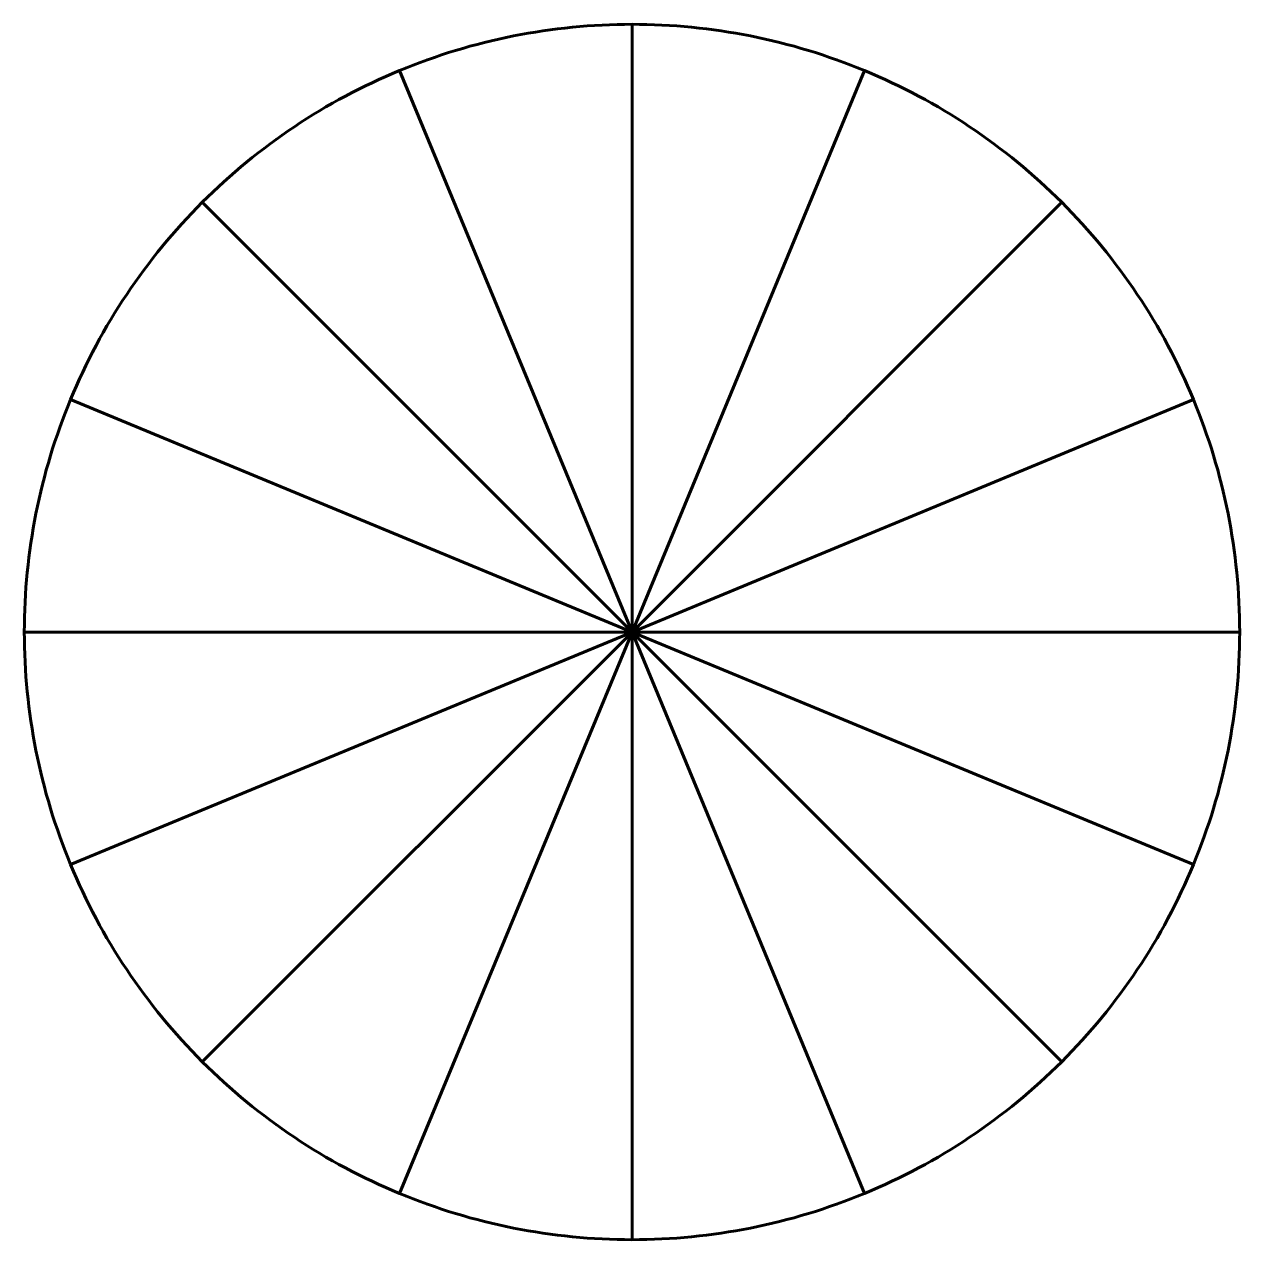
# Model space of a CAD drawing. Header units: millimetres. Extents: x -12.7 to 12.7, y -12.7 to 12.7.
import ezdxf

# ---------------------------------------------------------------- set-up
doc = ezdxf.new("R2010")
doc.units = ezdxf.units.MM
doc.linetypes.add('K5LT_BASIC', pattern=[0])

msp = doc.modelspace()

# ---------------------------------------------------------------- linework, layer by layer
at = {"color": 5, "linetype": 'K5LT_BASIC', "lineweight": 60, "true_color": 0x0000ff}
for p, q in [((0, 12.68), (0, 0)), ((0, 0), (-4.852, 11.715)), ((0, 0), (4.852, 11.715)), ((0, 0), (-8.966, 8.966)), ((0, 0), (8.966, 8.966)), ((0, 0), (-11.715, 4.852)), ((0, 0), (11.715, 4.852)), ((0, 0), (-12.68, 0)), ((0, 0), (-11.715, -4.852)), ((0, 0), (-8.966, -8.966)), ((0, 0), (-4.852, -11.715)), ((0, 0), (12.68, 0)), ((0, 0), (11.715, -4.852)), ((0, 0), (8.966, -8.966)), ((0, 0), (4.852, -11.715)), ((0, 0), (0, -12.68))]:
    msp.add_line(p, q, dxfattribs=at)
for start, end in [(90, 112.5), (67.5, 90), (112.5, 135), (45, 67.5), (135, 157.5), (22.5, 45), (157.5, 180), (0, 22.5), (180, 202.5), (337.5, 0), (202.5, 225), (315, 337.5), (225, 247.5), (292.5, 315), (247.5, 270), (270, 292.5)]:
    msp.add_arc((0, 0), 12.68, start, end, dxfattribs=at)

doc.saveas('drawing.dxf')
